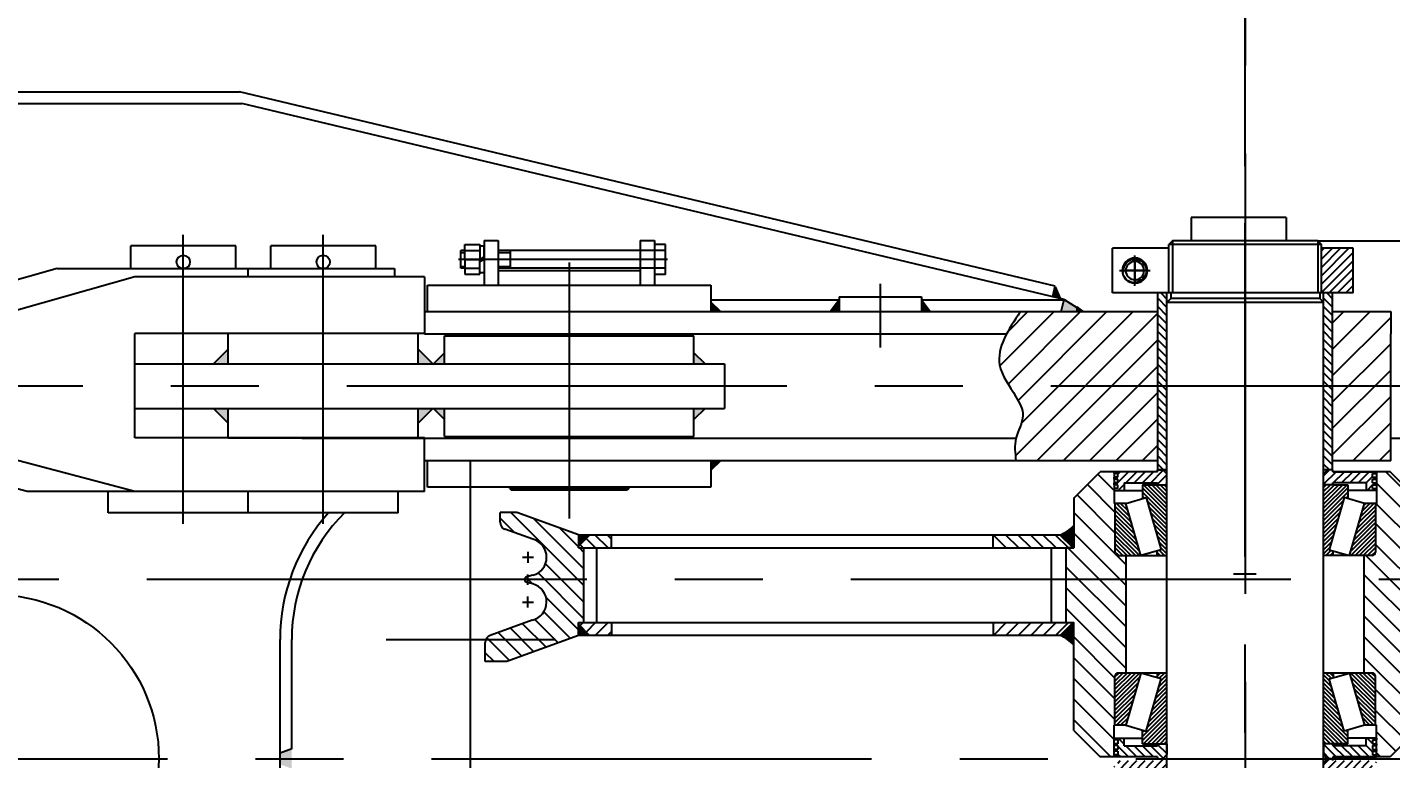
# Model space of a CAD drawing. Header units: millimetres. Extents: x -44903 to -2851, y -697 to 17820.
# Drawn here: x -25141 to -22817, y 7325 to 8572 of the extents above; entities that cross this region are included whole.
import ezdxf

# ---------------------------------------------------------------- set-up
doc = ezdxf.new("R2010")
doc.units = ezdxf.units.MM
doc.header["$LTSCALE"] = 600
doc.linetypes.add('G', pattern=[2, 1.25, -0.25, 0.25, -0.25])
doc.linetypes.add('K', pattern=[2.5, 1.25, -0.25, 0.25, -0.25, 0.25, -0.25])
for name, color, linetype in [('01', 7, 'Continuous'), ('02', 1, 'Continuous'), ('05', 142, 'G'), ('07', 6, 'K'), ('08', 1, 'Continuous')]:
    doc.layers.add(name, color=color, linetype=linetype)
doc.styles.get("Standard").update_dxf_attribs({"font": 'isocp', "width": 0.707, "bigfont": 'intecad.shx'})
doc.dimstyles.new('INTE', dxfattribs={"dimscale": 60, "dimtxt": 3.5, "dimasz": 3, "dimexe": 3, "dimexo": 0, "dimgap": 1, "dimtad": 1, "dimdec": 3, "dimdsep": 46, "dimtxsty": 'Standard', "dimcen": 0, "dimclrd": 1, "dimclre": 1, "dimclrt": 3, "dimaunit": 1, "dimadec": 0, "dimazin": 0, "dimtfac": 1, "dimtdec": 3, "dimtmove": 0, "dimatfit": 0, "dimfxl": 1, "dimarcsym": 0})
pattern_1 = [(135, (-20377.1027, 3142.2186), (-0.70710678, -0.70710678), []), (225, (-20377.1027, 3142.2186), (0.70710678, -0.70710678), [])]

# ---------------------------------------------------------------- blocks, each defined once
blk = doc.blocks.new('*D92')
at = {"layer": '08', "color": 1, "lineweight": -2}
for p, q in [((-40743.2, 6807.1), (-40743.2, 11299.3)), ((-23065.2, 8334.9), (-23065.2, 11299.3)), ((-40563.2, 11119.3), (-23245.2, 11119.3))]:
    blk.add_line(p, q, dxfattribs=at)
at = {"layer": '08', "color": 1}
for points in [[(-40563.2, 11149.3), (-40563.2, 11089.3), (-40743.2, 11119.3)], [(-23245.2, 11149.3), (-23245.2, 11089.3), (-23065.2, 11119.3)]]:
    blk.add_solid(points, dxfattribs=at)
at = {"layer": 'DEFPOINTS', "color": 0}
for p in [(-23065.2, 11119.3), (-23065.2, 8334.9), (-40743.2, 6807.1)]:
    blk.add_point(p, dxfattribs=at)
at = {"layer": '08', "color": 3, "insert": (-32007.2, 11284.3), "char_height": 210, "attachment_point": 5}
blk.add_mtext('17678%%P0.5', dxfattribs=at)
blk = doc.blocks.new('*U111')
at = {"layer": '01'}
for p, q in [((-25.6, 0), (-25.6, 25.4)), ((-25.6, 25.4), (0, 25.4)), ((0, 25.4), (0, 0)), ((-25.6, 15), (0, 15)), ((0, -25.4), (0, 0)), ((-25.6, 0), (-25.6, -25.4)), ((-25.6, -15), (0, -15)), ((-25.6, -25.4), (0, -25.4))]:
    blk.add_line(p, q, dxfattribs=at)
at = {"layer": '05'}
blk.add_line((-26.7, 0), (1.1, 0), dxfattribs=at)
blk = doc.blocks.new('*U110')
at = {"layer": '01'}
for p, q in [((-22.8, 7.5), (-22.8, 0)), ((0, 7.5), (-22.8, 7.5)), ((-22.8, 0), (0, 0)), ((0, 0), (-4.3, 7.5)), ((0, 7.5), (4.3, 0)), ((0, 7.5), (22.8, 7.5)), ((22.8, 0), (0, 0)), ((22.8, 7.5), (22.8, 0))]:
    blk.add_line(p, q, dxfattribs=at)
at = {"layer": '05'}
blk.add_line((0, 9.6), (0, -2.1), dxfattribs=at)
blk = doc.blocks.new('*D130')
at = {"layer": '08', "color": 1, "lineweight": -2}
for p, q in [((-22941.2, 8207.6), (-20403.3, 8207.6)), ((-20583.3, 6688.6), (-20583.3, 8027.6)), ((-22922.2, 6508.6), (-20403.3, 6508.6))]:
    blk.add_line(p, q, dxfattribs=at)
at = {"layer": '08', "color": 1}
for points in [[(-20613.3, 8027.6), (-20553.3, 8027.6), (-20583.3, 8207.6)], [(-20613.3, 6688.6), (-20553.3, 6688.6), (-20583.3, 6508.6)]]:
    blk.add_solid(points, dxfattribs=at)
at = {"layer": 'DEFPOINTS', "color": 0}
for p in [(-22941.2, 8207.6), (-20583.3, 8207.6), (-22922.2, 6508.6)]:
    blk.add_point(p, dxfattribs=at)
at = {"layer": '08', "color": 3, "insert": (-20748.3, 7358.1), "char_height": 210, "attachment_point": 5, "rotation": 90}
blk.add_mtext('1699', dxfattribs=at)
blk = doc.blocks.new('*U120', base_point=(2800.2, 1554.2))
at = {"layer": '01'}
for radius in [21.5, 15.6]:
    blk.add_circle((2800.2, 1554.2), radius, dxfattribs=at)
at = {"layer": '02'}
blk.add_arc((2800.2, 1554.2), 19.5, 260, 170, dxfattribs=at)
at = {"layer": '05'}
for p, q in [((2800.2, 1576.7), (2800.2, 1531.7)), ((2822.7, 1554.2), (2777.7, 1554.2))]:
    blk.add_line(p, q, dxfattribs=at)

msp = doc.modelspace()

# ---------------------------------------------------------------- hatches: boundary and pattern name
at = {"layer": '01'}
for points in [[(-23380.5219, 8109.4697), (-23393.3193, 8112.5159), (-23389.3048, 8129.3814)], [(-23959.7044, 8086.969), (-23975.7044, 8086.969), (-23975.7044, 8102.969)], [(-23757.2044, 8106.969), (-23772.1178, 8086.969), (-23757.2044, 8086.969)], [(-23617.2044, 8106.969), (-23602.2911, 8086.969), (-23617.2044, 8086.969)], [(-23341.5938, 8086.969), (-23378.8415, 8086.969), (-23373.8629, 8107.8846)], [(-23352.1306, 8095.376), (-23352.1306, 8086.969), (-23342.1978, 8086.969)], [(-23975.7044, 7816.969), (-23975.7044, 7832.969), (-23959.7044, 7832.969)]]:
    msp.add_hatch(color=256, dxfattribs=at).paths.add_polyline_path(points)
h = msp.add_hatch(color=256, dxfattribs=at)
h.paths.add_polyline_path([(-24690.2222, 7341.7999), (-24710.2044, 7334.5269), (-24710.2044, 7324.969), (-24690.2222, 7324.969)])
h.paths.add_polyline_path([(-24690.2222, 7324.969), (-24710.2044, 7324.969), (-24710.2044, 7315.4111), (-24690.2222, 7308.1381)])
at = {"layer": '02', "linetype": 'Continuous'}
h = msp.add_hatch(dxfattribs=at)
h.set_pattern_fill('_USER', color=1, scale=10, angle=135, style=0, pattern_type=0)
h.set_pattern_definition([(45, (-24807.363, 5356.69), (7.071068, -7.071068), [])])
h.paths.add_polyline_path([(-22881.2044, 8194.869), (-22935.2044, 8194.869), (-22935.2044, 8118.869), (-22881.2044, 8118.869)])
h = msp.add_hatch(dxfattribs=at)
h.set_pattern_fill('_USER', color=1, scale=10, angle=405, style=0, pattern_type=0)
h.set_pattern_definition([(135, (-25818.798, 3176.568), (7.071068, 7.071068), [])])
h.paths.add_polyline_path([(-22916.2044, 7817.369), (-22931.7044, 7817.369), (-22931.7044, 8118.869), (-22916.2044, 8118.869)])
h.paths.add_polyline_path([(-23214.2044, 8118.869), (-23198.7044, 8118.869), (-23198.7044, 7817.369), (-23214.2044, 7817.369)])
at = {"layer": '02'}
h = msp.add_hatch(dxfattribs=at)
h.set_pattern_fill('LINE', color=256, scale=10, angle=45, style=0)
h.set_pattern_definition([(45, (-44903.38, 0), (-22.45064, 22.45064), [])])
edge = h.paths.add_edge_path()
edge.add_line((-23214.2044, 7832.969), (-23214.2044, 7959.969))
edge.add_line((-23214.2044, 7959.969), (-23467.1563, 7959.969))
edge.add_spline(control_points=[(-23467.1563, 7959.969), (-23463.4637, 7954.0697), (-23452.8791, 7937.8346), (-23437.3635, 7907.7485), (-23460.5171, 7872.2291), (-23457.4184, 7845.7714), (-23455.9189, 7832.969)], knot_values=[138.369558878, 138.369558878, 138.369558878, 138.369558878, 158.288037451, 192.603710783, 233.134982534, 271.134982534, 271.134982534, 271.134982534, 271.134982534], degree=3, periodic=0)
edge.add_line((-23455.9189, 7832.969), (-23214.2044, 7832.969))
edge = h.paths.add_edge_path()
edge.add_spline(control_points=[(-23448.5853, 8086.969), (-23468.8356, 8056.0976), (-23497.6295, 8012.2016), (-23474.7675, 7972.1287), (-23467.1563, 7959.969)], knot_values=[0, 0, 0, 0, 97.313138398, 138.369558878, 138.369558878, 138.369558878, 138.369558878], degree=3, periodic=0)
edge.add_line((-23467.1563, 7959.969), (-23214.2044, 7959.969))
edge.add_line((-23214.2044, 7959.969), (-23214.2044, 8086.969))
edge.add_line((-23214.2044, 8086.969), (-23448.5853, 8086.969))
h.paths.add_polyline_path([(-22817.2044, 8048.969), (-22817.2044, 8086.969), (-22916.2044, 8086.969), (-22916.2044, 7959.969), (-22817.2044, 7959.969)])
h.paths.add_polyline_path([(-22817.2044, 7959.969), (-22916.2044, 7959.969), (-22916.2044, 7832.969), (-22817.2044, 7832.969)])
h = msp.add_hatch(color=256, dxfattribs=at)
h.paths.add_polyline_path([(-24429.7044, 7902.969), (-24429.7044, 7921.969), (-24448.7044, 7921.969)])
h.paths.add_polyline_path([(-24429.7044, 7997.969), (-24429.7044, 8016.969), (-24448.7044, 7997.969)])
h = msp.add_hatch(color=256, dxfattribs=at)
h.paths.add_polyline_path([(-23985.7044, 7997.969), (-24004.7044, 8016.969), (-24004.7044, 7997.969)])
h.paths.add_polyline_path([(-23985.7044, 7921.969), (-24004.7044, 7921.969), (-24004.7044, 7902.969)])
at = {"layer": '02', "linetype": 'Continuous'}
h = msp.add_hatch(dxfattribs=at)
h.set_pattern_fill('_USER', color=1, scale=25, angle=135, style=0, pattern_type=0)
h.set_pattern_definition([(315, (-24807.363, 9017.99), (17.67767, 17.67767), [])])
h.paths.add_polyline_path([(-22862.2044, 7630.169), (-22862.2044, 7471.069), (-22848.8044, 7471.069, -0.414213562), (-22843.2044, 7465.469), (-22843.2044, 7382.169), (-22841.7044, 7382.169), (-22841.7044, 7328.169), (-22818.2044, 7328.169), (-22773.2044, 7373.169), (-22773.2044, 7557.169), (-22760.2044, 7557.169), (-22760.2044, 7630.169)])
h.paths.add_polyline_path([(-22760.2044, 7630.169), (-22760.2044, 7684.169), (-22773.2044, 7684.169), (-22773.2044, 7769.169), (-22818.2044, 7814.169), (-22841.7044, 7814.169), (-22841.7044, 7810.969), (-22841.7044, 7760.169), (-22843.2044, 7760.169), (-22843.2044, 7676.869, -0.414213562), (-22848.8044, 7671.269), (-22862.2044, 7671.269), (-22862.2044, 7630.169)])
h.paths.add_polyline_path([(-23268.2044, 7630.169), (-23268.2044, 7671.269), (-23281.6044, 7671.269, -0.414213562), (-23287.2044, 7676.869), (-23287.2044, 7760.169), (-23288.7044, 7760.169), (-23288.7044, 7814.169), (-23312.2044, 7814.169), (-23357.2044, 7769.169), (-23357.2044, 7684.169), (-23370.2044, 7684.169), (-23370.2044, 7630.169)])
h.paths.add_polyline_path([(-23370.2044, 7630.169), (-23370.2044, 7557.169), (-23357.2044, 7557.169), (-23357.2044, 7373.169), (-23312.2044, 7328.169), (-23288.7044, 7328.169), (-23288.7044, 7331.369), (-23288.7044, 7382.169), (-23287.2044, 7382.169), (-23287.2044, 7465.469, -0.414213562), (-23281.6044, 7471.069), (-23268.2044, 7471.069), (-23268.2044, 7630.169)])
h = msp.add_hatch(dxfattribs=at)
h.set_pattern_fill('_USER', color=1, scale=10, angle=135, style=0, pattern_type=0)
h.set_pattern_definition([(45, (-25818.798, 3491.518), (7.071068, -7.071068), [])])
h.paths.add_polyline_path([(-22841.7044, 7814.169), (-22841.7044, 7810.969), (-22848.1044, 7810.969), (-22848.1044, 7804.569), (-22841.7044, 7804.569), (-22841.7044, 7801.369), (-22848.1044, 7801.369), (-22848.1044, 7794.969), (-22841.7044, 7794.969), (-22841.7044, 7791.769), (-22848.1044, 7791.769), (-22848.1044, 7785.369), (-22841.7044, 7785.369), (-22841.7044, 7782.369), (-22858.8294, 7782.369), (-22858.8294, 7795.169), (-22915.9794, 7795.169), (-22915.9794, 7791.969), (-22931.7044, 7791.969), (-22931.7044, 7810.369), (-22924.7044, 7817.369), (-22915.9794, 7817.369), (-22915.9794, 7814.169)])
h.paths.add_polyline_path([(-23271.5794, 7795.169), (-23271.5794, 7782.369), (-23288.7044, 7782.369), (-23288.7044, 7785.369), (-23282.3044, 7785.369), (-23282.3044, 7791.769), (-23288.7044, 7791.769), (-23288.7044, 7794.969), (-23282.3044, 7794.969), (-23282.3044, 7801.369), (-23288.7044, 7801.369), (-23288.7044, 7804.569), (-23282.3044, 7804.569), (-23282.3044, 7810.969), (-23288.7044, 7810.969), (-23288.7044, 7814.169), (-23214.4294, 7814.169), (-23214.4294, 7817.369), (-23205.7044, 7817.369), (-23198.7044, 7810.369), (-23198.7044, 7791.969), (-23214.4294, 7791.969), (-23214.4294, 7795.169)])
h = msp.add_hatch(dxfattribs=at)
h.set_pattern_fill('_USER', color=1, scale=5, angle=135, style=0, pattern_type=0)
h.set_pattern_definition([(135, (-20311.6105, 2538.5143), (-3.535534, -3.535534), [])])
h.paths.add_polyline_path([(-23268.4936, 7760.169), (-23287.2044, 7760.169), (-23287.2044, 7676.869, 0.414213562), (-23281.6044, 7671.269), (-23242.903, 7671.269)])
h.paths.add_polyline_path([(-23208.3725, 7681.2089), (-23215.3404, 7679.2031), (-23215.3404, 7671.269), (-23198.7044, 7671.269), (-23198.7044, 7791.969), (-23214.4294, 7791.969), (-23240.2557, 7791.969), (-23240.2557, 7768.2975), (-23233.9631, 7770.1089)])
h = msp.add_hatch(dxfattribs=at)
h.set_pattern_fill('_USER', color=1, scale=5, angle=135, style=0, pattern_type=0)
h.set_pattern_definition([(45, (-25818.7983, 2538.5143), (3.535534, -3.535534), [])])
h.paths.add_polyline_path([(-22861.9152, 7760.169), (-22843.2044, 7760.169), (-22843.2044, 7676.869, -0.414213562), (-22848.8044, 7671.269), (-22887.5058, 7671.269)])
h.paths.add_polyline_path([(-22922.0363, 7681.2089), (-22915.0685, 7679.2031), (-22915.0685, 7671.269), (-22931.7044, 7671.269), (-22931.7044, 7791.969), (-22915.9794, 7791.969), (-22890.1531, 7791.969), (-22890.1531, 7768.2975), (-22896.4457, 7770.1089)])
h = msp.add_hatch(dxfattribs=at)
h.set_pattern_fill('_USER', color=1, scale=20, angle=405, style=0, pattern_type=0)
h.set_pattern_definition([(135, (-25753.306, 1770.657), (14.142136, 14.142136), [])])
h.paths.add_polyline_path([(-21938.2044, 7630.169), (-21938.2044, 7684.169), (-21928.7044, 7684.169), (-21928.7044, 7706.3683), (-21824.0235, 7744.469), (-21795.2044, 7744.469), (-21795.2044, 7728.1747, -0.315298789), (-21803.5608, 7716.2406), (-21850.9252, 7699.0014, 0.768098938), (-21850.9849, 7637.5526), (-21841.9748, 7635.1383), (-21841.9748, 7630.169)])
h.paths.add_polyline_path([(-21928.7044, 7557.169), (-21938.2044, 7557.169), (-21938.2044, 7630.169), (-21841.9748, 7630.169), (-21841.9748, 7625.1997), (-21850.9849, 7622.7854, 0.780091631), (-21849.9998, 7561.1054), (-21778.1608, 7534.9581, -0.315298789), (-21769.8044, 7523.024), (-21769.8044, 7490.469), (-21806.7164, 7490.469), (-21928.7044, 7534.869)])
h.paths.add_polyline_path([(-24201.7044, 7557.169), (-24201.7044, 7534.869), (-24323.6924, 7490.469), (-24360.6044, 7490.469), (-24360.6044, 7523.024, -0.315298789), (-24352.2481, 7534.9581), (-24280.4091, 7561.1054, 0.780091631), (-24279.424, 7622.7854), (-24288.434, 7625.1997), (-24288.434, 7630.169), (-24192.2044, 7630.169), (-24192.2044, 7557.169)])
h.paths.add_polyline_path([(-24288.434, 7630.169), (-24288.434, 7635.1383), (-24279.424, 7637.5526, 0.768098938), (-24279.4837, 7699.0014), (-24326.8481, 7716.2406, -0.315298789), (-24335.2044, 7728.1747), (-24335.2044, 7744.469), (-24306.3853, 7744.469), (-24201.7044, 7706.3683), (-24201.7044, 7684.169), (-24192.2044, 7684.169), (-24192.2044, 7630.169)])
at = {"layer": '02'}
h = msp.add_hatch(dxfattribs=at)
h.set_pattern_fill('_USER', color=256, angle=135, style=0, double=1, pattern_type=0)
h.set_pattern_definition([(225, (-20377.1027, 12099.1194), (-0.70710678, 0.70710678), []), (135, (-20377.1027, 12099.1194), (0.70710678, 0.70710678), [])])
h.paths.add_polyline_path([(-23380.6832, 7706.169, 0.116720183), (-23357.2044, 7722.6419), (-23357.2044, 7684.169), (-23358.6832, 7684.169)])
at = {"layer": '02', "linetype": 'Continuous'}
h = msp.add_hatch(dxfattribs=at)
h.set_pattern_fill('_USER', color=1, angle=135, style=0, double=1, pattern_type=0)
h.set_pattern_definition([(225, (-20377.1027, 12099.1194), (-0.70710678, 0.70710678), []), (135, (-20377.1027, 12099.1194), (0.70710678, 0.70710678), [])])
h.paths.add_polyline_path([(-24201.7044, 7687.169), (-24201.7044, 7706.169), (-24182.7044, 7706.169)])
h = msp.add_hatch(dxfattribs=at)
h.set_pattern_fill('_USER', color=1, scale=15, angle=405, style=0, pattern_type=0)
h.set_pattern_definition([(135, (-25818.798, 2563.538), (10.6066, 10.6066), [])])
h.paths.add_polyline_path([(-23380.6832, 7706.169), (-23358.6832, 7684.169), (-23370.2044, 7684.169), (-23494.9044, 7684.169), (-23494.9044, 7706.169)])
h.paths.add_polyline_path([(-24199.7044, 7684.169), (-24199.7044, 7687.169), (-24180.7044, 7706.169), (-24145.2044, 7706.169), (-24145.2044, 7684.169)])
h = msp.add_hatch(dxfattribs=at)
h.set_pattern_fill('_USER', color=1, angle=135, style=0, double=1, pattern_type=0)
h.set_pattern_definition(pattern_1)
h.paths.add_polyline_path([(-24201.7044, 7554.169), (-24201.7044, 7535.169), (-24182.7044, 7535.169)])
h = msp.add_hatch(dxfattribs=at)
h.set_pattern_fill('_USER', color=1, scale=15, angle=405, style=0, pattern_type=0)
h.set_pattern_definition([(225, (-25818.798, 12677.8), (10.6066, -10.6066), [])])
h.paths.add_polyline_path([(-23380.6832, 7535.169), (-23358.6832, 7557.169), (-23370.2044, 7557.169), (-23494.9044, 7557.169), (-23494.9044, 7535.169)])
h.paths.add_polyline_path([(-24199.7044, 7557.169), (-24199.7044, 7554.169), (-24180.7044, 7535.169), (-24145.2044, 7535.169), (-24145.2044, 7557.169)])
at = {"layer": '02'}
h = msp.add_hatch(dxfattribs=at)
h.set_pattern_fill('_USER', color=256, angle=135, style=0, double=1, pattern_type=0)
h.set_pattern_definition(pattern_1)
h.paths.add_polyline_path([(-23380.6832, 7535.169, -0.116720183), (-23357.2044, 7518.6961), (-23357.2044, 7557.169), (-23358.6832, 7557.169)])
at = {"layer": '02', "linetype": 'Continuous'}
h = msp.add_hatch(dxfattribs=at)
h.set_pattern_fill('_USER', color=1, scale=5, angle=135, style=0, pattern_type=0)
h.set_pattern_definition([(225, (-20311.6105, 12603.8237), (-3.535534, 3.535534), [])])
h.paths.add_polyline_path([(-23268.4936, 7382.169), (-23287.2044, 7382.169), (-23287.2044, 7465.469, -0.414213562), (-23281.6044, 7471.069), (-23242.903, 7471.069)])
h.paths.add_polyline_path([(-23208.3725, 7461.1291), (-23215.3404, 7463.1349), (-23215.3404, 7471.069), (-23198.7044, 7471.069), (-23198.7044, 7350.369), (-23214.4294, 7350.369), (-23240.2557, 7350.369), (-23240.2557, 7374.0405), (-23233.9631, 7372.2291)])
h = msp.add_hatch(dxfattribs=at)
h.set_pattern_fill('_USER', color=1, scale=5, angle=135, style=0, pattern_type=0)
h.set_pattern_definition([(315, (-25818.7983, 12603.8237), (3.535534, 3.535534), [])])
h.paths.add_polyline_path([(-22861.9152, 7382.169), (-22843.2044, 7382.169), (-22843.2044, 7465.469, 0.414213562), (-22848.8044, 7471.069), (-22887.5058, 7471.069)])
h.paths.add_polyline_path([(-22922.0363, 7461.1291), (-22915.0685, 7463.1349), (-22915.0685, 7471.069), (-22931.7044, 7471.069), (-22931.7044, 7350.369), (-22915.9794, 7350.369), (-22890.1531, 7350.369), (-22890.1531, 7374.0405), (-22896.4457, 7372.2291)])
h = msp.add_hatch(dxfattribs=at)
h.set_pattern_fill('_USER', color=1, scale=10, angle=135, style=0, pattern_type=0)
h.set_pattern_definition([(315, (-25818.798, 11650.82), (7.071068, 7.071068), [])])
h.paths.add_polyline_path([(-22915.9794, 7328.169), (-22915.9794, 7324.969), (-22924.7044, 7324.969), (-22931.7044, 7331.969), (-22931.7044, 7350.369), (-22915.9794, 7350.369), (-22915.9794, 7347.169), (-22858.8294, 7347.169), (-22858.8294, 7359.969), (-22841.7044, 7359.969), (-22841.7044, 7356.969), (-22848.1044, 7356.969), (-22848.1044, 7350.569), (-22841.7044, 7350.569), (-22841.7044, 7347.369), (-22848.1044, 7347.369), (-22848.1044, 7340.969), (-22841.7044, 7340.969), (-22841.7044, 7337.769), (-22848.1044, 7337.769), (-22848.1044, 7331.369), (-22841.7044, 7331.369), (-22841.7044, 7328.169)])
h.paths.add_polyline_path([(-23214.4294, 7347.169), (-23214.4294, 7350.369), (-23198.7044, 7350.369), (-23198.7044, 7331.969), (-23205.7044, 7324.969), (-23214.4294, 7324.969), (-23214.4294, 7328.169), (-23288.7044, 7328.169), (-23288.7044, 7331.369), (-23282.3044, 7331.369), (-23282.3044, 7337.769), (-23288.7044, 7337.769), (-23288.7044, 7340.969), (-23282.3044, 7340.969), (-23282.3044, 7347.369), (-23288.7044, 7347.369), (-23288.7044, 7350.569), (-23282.3044, 7350.569), (-23282.3044, 7356.969), (-23288.7044, 7356.969), (-23288.7044, 7359.969), (-23271.5794, 7359.969), (-23271.5794, 7347.169)])
h = msp.add_hatch(dxfattribs=at)
h.set_pattern_fill('_USER', color=1, scale=10, angle=135, style=0, pattern_type=0)
h.set_pattern_definition([(45, (-25818.798, 2999.118), (7.071068, -7.071068), [])])
h.paths.add_polyline_path([(-22915.9794, 7321.769), (-22915.9794, 7324.969), (-22924.7044, 7324.969), (-22931.7044, 7317.969), (-22931.7044, 7299.569), (-22915.9794, 7299.569), (-22915.9794, 7302.769), (-22858.8294, 7302.769), (-22858.8294, 7289.969), (-22841.7044, 7289.969), (-22841.7044, 7292.969), (-22848.1044, 7292.969), (-22848.1044, 7299.369), (-22841.7044, 7299.369), (-22841.7044, 7302.569), (-22848.1044, 7302.569), (-22848.1044, 7308.969), (-22841.7044, 7308.969), (-22841.7044, 7312.169), (-22848.1044, 7312.169), (-22848.1044, 7318.569), (-22841.7044, 7318.569), (-22841.7044, 7321.769)])
h.paths.add_polyline_path([(-23214.4294, 7302.769), (-23214.4294, 7299.569), (-23198.7044, 7299.569), (-23198.7044, 7317.969), (-23205.7044, 7324.969), (-23214.4294, 7324.969), (-23214.4294, 7321.769), (-23288.7044, 7321.769), (-23288.7044, 7318.569), (-23282.3044, 7318.569), (-23282.3044, 7312.169), (-23288.7044, 7312.169), (-23288.7044, 7308.969), (-23282.3044, 7308.969), (-23282.3044, 7302.569), (-23288.7044, 7302.569), (-23288.7044, 7299.369), (-23282.3044, 7299.369), (-23282.3044, 7292.969), (-23288.7044, 7292.969), (-23288.7044, 7289.969), (-23271.5794, 7289.969), (-23271.5794, 7302.769)])
at = {"layer": '07'}
h = msp.add_hatch(color=256, dxfattribs=at)
h.paths.add_polyline_path([(-24798.5567, 8022.969), (-24823.5567, 7997.969), (-24798.5567, 7997.969)])
h.paths.add_polyline_path([(-24798.5567, 7921.969), (-24823.5567, 7921.969), (-24798.5567, 7896.969)])
h = msp.add_hatch(color=256, dxfattribs=at)
h.paths.add_polyline_path([(-24474.5567, 8022.969), (-24449.5567, 7997.969), (-24474.5567, 7997.969)])
h.paths.add_polyline_path([(-24474.5567, 7921.969), (-24449.5567, 7921.969), (-24474.5567, 7896.969)])

# ---------------------------------------------------------------- linework, layer by layer
for p, q in [((-24362.2044, 8207.969), (-24362.2044, 8131.969)), ((-24362.2044, 8207.969), (-24338.2044, 8207.969)), ((-24338.2044, 8207.969), (-24338.2044, 8131.969)), ((-24096.2044, 8207.969), (-24096.2044, 8131.969)), ((-24096.2044, 8207.969), (-24072.2044, 8207.969)), ((-24072.2044, 8207.969), (-24072.2044, 8131.969)), ((-24096.2044, 8131.969), (-24072.2044, 8131.969)), ((-24798.5567, 7997.969), (-24798.5567, 8049.7813)), ((-24474.5567, 7997.969), (-24474.5567, 8049.7813)), ((-24429.7044, 8045.969), (-24004.7044, 8045.969)), ((-24429.7044, 7997.969), (-24429.7044, 8045.969)), ((-24115.7044, 8045.969), (-24115.7044, 8048.969)), ((-24004.7044, 7997.969), (-24004.7044, 8045.969)), ((-24798.5567, 8022.969), (-24823.5567, 7997.969)), ((-24474.5567, 8022.969), (-24449.5567, 7997.969)), ((-24957.5986, 7997.969), (-23952.509, 7997.969)), ((-24448.7044, 7997.969), (-24429.7044, 8016.969)), ((-23985.7044, 7997.969), (-24004.7044, 8016.969)), ((-23952.509, 7997.969), (-23952.509, 7921.969)), ((-24957.5986, 7921.969), (-23952.509, 7921.969)), ((-24798.5567, 7896.969), (-24823.5567, 7921.969)), ((-24798.5567, 7871.7813), (-24798.5567, 7921.969)), ((-24474.5567, 7871.7813), (-24474.5567, 7921.969)), ((-24474.5567, 7896.969), (-24449.5567, 7921.969)), ((-24448.7044, 7921.969), (-24429.7044, 7902.969)), ((-24429.7044, 7873.969), (-24429.7044, 7921.969)), ((-23985.7044, 7921.969), (-24004.7044, 7902.969)), ((-24004.7044, 7873.969), (-24004.7044, 7921.969)), ((-24798.5567, 7871.969), (-24636.5567, 7871.969)), ((-24429.7044, 7873.969), (-24004.7044, 7873.969)), ((-24115.7044, 7870.969), (-24115.7044, 7873.969)), ((-24115.7044, 7785.469), (-24115.7044, 7787.969)), ((-23357.2044, 7769.169), (-23357.2044, 7684.169)), ((-24201.7044, 7706.3683), (-24306.3853, 7744.469)), ((-24201.7044, 7706.3683), (-24201.7044, 7684.169)), ((-24201.7044, 7687.169), (-24182.7044, 7706.169)), ((-24180.7044, 7706.169), (-24201.7044, 7706.169)), ((-23380.6832, 7706.169), (-24180.7044, 7706.169)), ((-24145.2044, 7684.169), (-24145.2044, 7706.169)), ((-23494.9044, 7684.169), (-23494.9044, 7706.169)), ((-23358.6832, 7684.169), (-23380.6832, 7706.169)), ((-23358.7194, 7684.2053), (-23380.6832, 7706.169)), ((-24201.7044, 7684.169), (-24201.7044, 7687.169)), ((-24201.7044, 7684.169), (-23357.2044, 7684.169)), ((-24192.2044, 7557.169), (-24192.2044, 7684.169)), ((-24170.2044, 7557.169), (-24170.2044, 7684.169)), ((-23395.2044, 7557.169), (-23395.2044, 7684.169)), ((-23370.2044, 7684.169), (-23357.2044, 7684.169)), ((-23357.2044, 7684.169), (-23370.2044, 7684.169)), ((-23370.2044, 7557.169), (-23370.2044, 7684.169)), ((-24201.7044, 7557.169), (-23357.2044, 7557.169)), ((-24201.7044, 7557.169), (-24201.7044, 7554.169)), ((-24201.7044, 7534.869), (-24201.7044, 7557.169)), ((-24201.7044, 7554.169), (-24182.7044, 7535.169)), ((-24145.2044, 7557.169), (-24145.2044, 7535.169)), ((-23494.9044, 7557.169), (-23494.9044, 7535.169)), ((-23358.6832, 7557.169), (-23380.6832, 7535.169)), ((-23357.2044, 7373.169), (-23357.2044, 7557.169)), ((-24201.7044, 7534.869), (-24323.6924, 7490.469)), ((-24180.7044, 7535.169), (-24201.7044, 7535.169)), ((-23380.6832, 7535.169), (-24180.7044, 7535.169)), ((-24360.6044, 7490.469), (-24360.6044, 7523.024))]:
    msp.add_line(p, q)
for centre, start, end in [((-24287.6544, 7668.269), 285, 75.1113124), ((-24287.6544, 7592.069), 283.1700204, 75)]:
    msp.add_arc(centre, 31.8, start, end)
at = {"layer": '01', "color": 7, "linetype": 'Continuous'}
for p, q in [((-36286.5771, 8461.469), (-24779.4305, 8461.469)), ((-33453.7044, 8441.469), (-24775.2938, 8441.469)), ((-23373.8629, 8107.8846), (-24775.2938, 8441.469)), ((-22995.2044, 8247.569), (-23157.3724, 8247.569)), ((-23157.3724, 8247.569), (-23157.3724, 8207.569)), ((-22995.2044, 8247.569), (-22995.2044, 8207.569)), ((-24785.5482, 8199.0347), (-24964.5482, 8199.0347)), ((-24964.5482, 8160.736), (-24964.5482, 8199.0347)), ((-24785.5482, 8160.736), (-24785.5482, 8199.0347)), ((-24726.0567, 8160.736), (-24726.0567, 8199.0347)), ((-24547.0567, 8199.0347), (-24726.0567, 8199.0347)), ((-24547.0567, 8160.736), (-24547.0567, 8199.0347)), ((-25090.2129, 8160.736), (-25563.8822, 8026.2194)), ((-24338.2044, 8156.969), (-24096.2044, 8156.969)), ((-24957.5986, 8146.3178), (-25380.4974, 8026.2194)), ((-24463.9963, 8146.3178), (-24957.5986, 8146.3178)), ((-24463.9963, 8146.3178), (-24463.9963, 8048.969)), ((-24458.7044, 8131.969), (-23975.7044, 8131.969)), ((-23393.3193, 8112.5159), (-23389.0355, 8130.513)), ((-24463.9963, 8086.969), (-23214.2044, 8086.969)), ((-23975.7044, 8106.969), (-23757.2044, 8106.969)), ((-23617.2044, 8106.969), (-23372.4502, 8106.969)), ((-23378.8415, 8086.969), (-23373.8629, 8107.8846)), ((-22916.2044, 8086.969), (-22817.2044, 8086.969)), ((-24463.9963, 8049.7813), (-24957.5986, 8049.7813)), ((-24957.5986, 7871.7813), (-24957.5986, 8049.7813)), ((-24463.9963, 8048.969), (-23471.815, 8048.969)), ((-24318.7044, 8045.969), (-24318.7044, 8048.969)), ((-25140.9835, 7780.2505), (-25563.8822, 7892.5194)), ((-24957.5986, 7780.2505), (-25380.4974, 7892.5194)), ((-24463.9963, 7871.7813), (-24957.5986, 7871.7813)), ((-24463.9963, 7780.2505), (-24463.9963, 7871.7813)), ((-24318.7044, 7870.969), (-24318.7044, 7873.969)), ((-22798.2044, 7870.969), (-22817.2044, 7870.969)), ((-24318.7044, 7785.469), (-24318.7044, 7787.969)), ((-24463.9963, 7780.2505), (-25140.9835, 7780.2505)), ((-25002.9442, 7744.3171), (-25002.9442, 7780.2505)), ((-24764.4527, 7744.3171), (-24764.4527, 7780.2505)), ((-24508.6607, 7744.3171), (-24508.6607, 7780.2505)), ((-24508.6607, 7744.3171), (-25002.9442, 7744.3171)), ((-24335.2044, 7728.1747), (-24335.2044, 7744.469)), ((-24306.3853, 7744.469), (-24335.2044, 7744.469)), ((-24279.4837, 7699.0014), (-24326.8481, 7716.2406)), ((-23281.6044, 7671.269), (-23198.7044, 7671.269)), ((-23268.2044, 7471.069), (-23268.2044, 7671.269)), ((-22848.8044, 7671.269), (-22931.7044, 7671.269)), ((-22862.2044, 7471.069), (-22862.2044, 7671.269)), ((-24690.2222, 7341.7999), (-24690.2222, 7527.969)), ((-24323.6924, 7490.469), (-24360.6044, 7490.469))]:
    msp.add_line(p, q, dxfattribs=at)
at = {"layer": '01'}
for p, q in [((-23389.0355, 8130.513), (-24779.4305, 8461.469)), ((-23189.2044, 8207.569), (-23195.2044, 8201.569)), ((-22941.2044, 8207.569), (-23189.2044, 8207.569)), ((-22935.2044, 8201.569), (-22941.2044, 8207.569)), ((-24395.3044, 8190.969), (-24402.2044, 8190.969)), ((-24402.2044, 8160.969), (-24402.2044, 8190.969)), ((-24053.5044, 8190.969), (-24338.2044, 8190.969)), ((-24317.2044, 8160.969), (-24317.2044, 8190.969)), ((-24053.5044, 8201.394), (-24072.2044, 8201.394)), ((-24072.2044, 8201.394), (-24072.2044, 8150.544)), ((-24053.5044, 8150.544), (-24053.5044, 8201.394)), ((-23291.2044, 8118.869), (-23291.2044, 8194.869)), ((-23195.2044, 8194.869), (-23291.2044, 8194.869)), ((-23195.2044, 8118.869), (-23195.2044, 8201.569)), ((-22935.2044, 8201.569), (-23195.2044, 8201.569)), ((-22935.2044, 8118.869), (-22935.2044, 8201.569)), ((-22881.2044, 8194.869), (-22935.2044, 8194.869)), ((-22881.2044, 8118.869), (-22881.2044, 8194.869)), ((-25090.2129, 8160.736), (-24515.2713, 8160.736)), ((-24764.3949, 8146.3178), (-24764.3949, 8160.736)), ((-24515.2713, 8160.736), (-24515.2713, 8146.3178)), ((-24395.3044, 8160.969), (-24402.2044, 8160.969)), ((-24053.5044, 8160.969), (-24338.2044, 8160.969)), ((-24338.2044, 8156.969), (-24338.2044, 8131.969)), ((-24096.2044, 8156.969), (-24096.2044, 8131.969)), ((-24053.5044, 8150.544), (-24072.2044, 8150.544)), ((-24458.7044, 8086.969), (-24458.7044, 8131.969)), ((-23975.7044, 8131.969), (-23975.7044, 8086.969)), ((-23757.2044, 8111.969), (-23617.2044, 8111.969)), ((-23757.2044, 8111.969), (-23757.2044, 8086.969)), ((-23617.2044, 8111.969), (-23617.2044, 8086.969)), ((-23389.3048, 8129.3814), (-23380.5219, 8109.4697)), ((-22881.2044, 8118.869), (-23291.2044, 8118.869)), ((-23214.2044, 7817.369), (-23214.2044, 8118.869)), ((-23198.7044, 8118.869), (-23214.2044, 8118.869)), ((-23198.7044, 6832.569), (-23198.7044, 8118.869)), ((-23198.7044, 7817.369), (-23198.7044, 8118.869)), ((-23192.2044, 8118.869), (-23192.2044, 8109.169)), ((-22938.2044, 8118.869), (-22938.2044, 8109.169)), ((-22931.7044, 6832.569), (-22931.7044, 8118.869)), ((-22931.7044, 7817.369), (-22931.7044, 8118.869)), ((-22916.2044, 8118.869), (-22931.7044, 8118.869)), ((-22916.2044, 7817.369), (-22916.2044, 8118.869)), ((-23959.7044, 8086.969), (-23975.7044, 8102.969)), ((-23757.2044, 8106.969), (-23772.1178, 8086.969)), ((-23617.2044, 8106.969), (-23602.2911, 8086.969)), ((-23373.8629, 8107.8846), (-23341.5938, 8086.969)), ((-23352.1306, 8095.376), (-23342.1978, 8086.969)), ((-23352.1306, 8093.7986), (-23352.1306, 8086.969)), ((-23198.7044, 8102.669), (-23192.2044, 8109.169)), ((-22931.7044, 8102.669), (-23198.7044, 8102.669)), ((-22938.2044, 8109.169), (-23192.2044, 8109.169)), ((-23065.2044, 7832.969), (-23065.2044, 8086.969)), ((-22931.7044, 8102.669), (-22938.2044, 8109.169)), ((-22817.2044, 8086.969), (-22817.2044, 8048.969)), ((-22817.2044, 7832.969), (-22817.2044, 8048.969)), ((-23455.9189, 7870.969), (-24673.2222, 7870.969)), ((-23214.2044, 7832.969), (-24463.9963, 7832.969)), ((-24458.7044, 7787.969), (-24458.7044, 7832.969)), ((-23975.7044, 7832.969), (-23975.7044, 7787.969)), ((-23959.7044, 7832.969), (-23975.7044, 7816.969)), ((-22817.2044, 7832.969), (-22916.2044, 7832.969)), ((-23357.2044, 7769.169), (-23312.2044, 7814.169)), ((-23214.4294, 7814.169), (-23312.2044, 7814.169)), ((-23288.7044, 7814.169), (-23288.7044, 7760.169)), ((-23214.4294, 7814.169), (-23288.7044, 7814.169)), ((-23288.7044, 7810.969), (-23288.7044, 7814.169)), ((-23282.3044, 7810.969), (-23288.7044, 7810.969)), ((-23282.3044, 7804.569), (-23282.3044, 7810.969)), ((-23214.4294, 7814.169), (-23214.4294, 7817.369)), ((-23214.4294, 7817.369), (-23198.7044, 7817.369)), ((-23198.7044, 7817.369), (-23214.2044, 7817.369)), ((-23205.7044, 7817.369), (-23198.7044, 7810.369)), ((-23198.7044, 7791.969), (-23198.7044, 7810.369)), ((-22916.2044, 7817.369), (-22931.7044, 7817.369)), ((-22915.9794, 7817.369), (-22931.7044, 7817.369)), ((-22924.7044, 7817.369), (-22931.7044, 7810.369)), ((-22931.7044, 7791.969), (-22931.7044, 7810.369)), ((-22915.9794, 7814.169), (-22915.9794, 7817.369)), ((-22818.2044, 7814.169), (-22915.9794, 7814.169)), ((-22915.9794, 7814.169), (-22841.7044, 7814.169)), ((-22848.1044, 7810.969), (-22841.7044, 7810.969)), ((-22848.1044, 7804.569), (-22848.1044, 7810.969)), ((-22841.7044, 7814.169), (-22841.7044, 7760.169)), ((-22841.7044, 7810.969), (-22841.7044, 7814.169)), ((-22773.2044, 7769.169), (-22818.2044, 7814.169)), ((-23975.7044, 7787.969), (-24458.7044, 7787.969)), ((-24115.7044, 7785.469), (-24318.7044, 7785.469)), ((-24318.7044, 7785.469), (-24315.7044, 7782.469)), ((-24115.7044, 7785.469), (-24118.7044, 7782.469)), ((-23288.7044, 7801.369), (-23288.7044, 7804.569)), ((-23282.3044, 7804.569), (-23288.7044, 7804.569)), ((-23282.3044, 7801.369), (-23288.7044, 7801.369)), ((-23288.7044, 7791.769), (-23288.7044, 7794.969)), ((-23282.3044, 7794.969), (-23288.7044, 7794.969)), ((-23282.3044, 7791.769), (-23288.7044, 7791.769)), ((-23288.7044, 7782.369), (-23288.7044, 7785.369)), ((-23282.3044, 7785.369), (-23288.7044, 7785.369)), ((-23282.3044, 7794.969), (-23282.3044, 7801.369)), ((-23282.3044, 7785.369), (-23282.3044, 7791.769)), ((-23271.5794, 7795.169), (-23214.4294, 7795.169)), ((-23271.5794, 7795.169), (-23271.5794, 7782.369)), ((-23240.2557, 7791.969), (-23240.2557, 7768.2975)), ((-23240.2557, 7791.969), (-23198.7044, 7791.969)), ((-23214.4294, 7791.969), (-23214.4294, 7795.169)), ((-22915.9794, 7791.969), (-22931.7044, 7791.969)), ((-22915.9794, 7791.969), (-22915.9794, 7795.169)), ((-22858.8294, 7795.169), (-22915.9794, 7795.169)), ((-22915.9794, 7791.969), (-22890.1531, 7791.969)), ((-22890.1531, 7791.969), (-22890.1531, 7768.2975)), ((-22858.8294, 7795.169), (-22858.8294, 7782.369)), ((-22848.1044, 7804.569), (-22841.7044, 7804.569)), ((-22848.1044, 7801.369), (-22841.7044, 7801.369)), ((-22848.1044, 7794.969), (-22848.1044, 7801.369)), ((-22848.1044, 7794.969), (-22841.7044, 7794.969)), ((-22848.1044, 7791.769), (-22841.7044, 7791.769)), ((-22848.1044, 7785.369), (-22848.1044, 7791.769)), ((-22848.1044, 7785.369), (-22841.7044, 7785.369)), ((-22841.7044, 7801.369), (-22841.7044, 7804.569)), ((-22841.7044, 7791.769), (-22841.7044, 7794.969)), ((-22841.7044, 7782.369), (-22841.7044, 7785.369)), ((-24118.7044, 7782.469), (-24315.7044, 7782.469)), ((-23288.7044, 7782.369), (-23240.2557, 7782.369)), ((-23268.4936, 7760.169), (-23233.9631, 7770.1089)), ((-23233.9631, 7770.1089), (-23208.3725, 7681.2089)), ((-22896.4457, 7770.1089), (-22922.0363, 7681.2089)), ((-22861.9152, 7760.169), (-22896.4457, 7770.1089)), ((-22841.7044, 7782.369), (-22890.1531, 7782.369)), ((-23268.4936, 7760.169), (-23288.7044, 7760.169)), ((-23287.2044, 7760.169), (-23287.2044, 7676.869)), ((-23242.903, 7671.269), (-23268.4936, 7760.169)), ((-22887.5058, 7671.269), (-22861.9152, 7760.169)), ((-22841.7044, 7760.169), (-22861.9152, 7760.169)), ((-22843.2044, 7760.169), (-22843.2044, 7676.869)), ((-23208.3725, 7681.2089), (-23242.903, 7671.269)), ((-23215.3404, 7671.269), (-23215.3404, 7679.2031)), ((-22922.0363, 7681.2089), (-22887.5058, 7671.269)), ((-22915.0685, 7671.269), (-22915.0685, 7679.2031)), ((-24279.424, 7637.5526), (-24289.6764, 7634.8054)), ((-24279.424, 7622.7854), (-24289.6764, 7625.5326)), ((-24280.4091, 7561.1054), (-24352.2481, 7534.9581)), ((-24710.2044, 7121.969), (-24710.2044, 7527.969)), ((-23287.2044, 7382.169), (-23287.2044, 7465.469)), ((-23198.7044, 7471.069), (-23281.6044, 7471.069)), ((-23242.903, 7471.069), (-23268.4936, 7382.169)), ((-23208.3725, 7461.1291), (-23242.903, 7471.069)), ((-23233.9631, 7372.2291), (-23208.3725, 7461.1291)), ((-23215.3404, 7471.069), (-23215.3404, 7463.1349)), ((-22848.8044, 7471.069), (-22931.7044, 7471.069)), ((-22922.0363, 7461.1291), (-22887.5058, 7471.069)), ((-22896.4457, 7372.2291), (-22922.0363, 7461.1291)), ((-22915.0685, 7471.069), (-22915.0685, 7463.1349)), ((-22887.5058, 7471.069), (-22861.9152, 7382.169)), ((-22843.2044, 7382.169), (-22843.2044, 7465.469)), ((-23357.2044, 7373.169), (-23312.2044, 7328.169)), ((-23288.7044, 7328.169), (-23288.7044, 7382.169)), ((-23268.4936, 7382.169), (-23288.7044, 7382.169)), ((-23268.4936, 7382.169), (-23233.9631, 7372.2291)), ((-23240.2557, 7350.369), (-23240.2557, 7374.0405)), ((-22861.9152, 7382.169), (-22896.4457, 7372.2291)), ((-22890.1531, 7350.369), (-22890.1531, 7374.0405)), ((-22841.7044, 7382.169), (-22861.9152, 7382.169)), ((-22841.7044, 7328.169), (-22841.7044, 7382.169)), ((-22773.2044, 7373.169), (-22818.2044, 7328.169)), ((-23288.7044, 7359.969), (-23240.2557, 7359.969)), ((-23288.7044, 7359.969), (-23288.7044, 7356.969)), ((-23282.3044, 7356.969), (-23288.7044, 7356.969)), ((-23288.7044, 7350.569), (-23288.7044, 7347.369)), ((-23282.3044, 7350.569), (-23288.7044, 7350.569)), ((-23282.3044, 7347.369), (-23288.7044, 7347.369)), ((-23282.3044, 7356.969), (-23282.3044, 7350.569)), ((-23282.3044, 7347.369), (-23282.3044, 7340.969)), ((-23271.5794, 7347.169), (-23271.5794, 7359.969)), ((-23271.5794, 7347.169), (-23214.4294, 7347.169)), ((-23240.2557, 7350.369), (-23198.7044, 7350.369)), ((-23214.4294, 7350.369), (-23214.4294, 7347.169)), ((-23198.7044, 7350.369), (-23198.7044, 7331.969)), ((-22890.1531, 7350.369), (-22931.7044, 7350.369)), ((-22931.7044, 7350.369), (-22931.7044, 7331.969)), ((-22915.9794, 7350.369), (-22915.9794, 7347.169)), ((-22858.8294, 7347.169), (-22915.9794, 7347.169)), ((-22841.7044, 7359.969), (-22890.1531, 7359.969)), ((-22858.8294, 7347.169), (-22858.8294, 7359.969)), ((-22848.1044, 7356.969), (-22841.7044, 7356.969)), ((-22848.1044, 7356.969), (-22848.1044, 7350.569)), ((-22848.1044, 7350.569), (-22841.7044, 7350.569)), ((-22848.1044, 7347.369), (-22841.7044, 7347.369)), ((-22848.1044, 7347.369), (-22848.1044, 7340.969)), ((-22841.7044, 7359.969), (-22841.7044, 7356.969)), ((-22841.7044, 7350.569), (-22841.7044, 7347.369)), ((-24690.2222, 7341.7999), (-24710.2044, 7334.5269)), ((-23214.4294, 7328.169), (-23312.2044, 7328.169)), ((-23288.7044, 7340.969), (-23288.7044, 7337.769)), ((-23282.3044, 7340.969), (-23288.7044, 7340.969)), ((-23282.3044, 7337.769), (-23288.7044, 7337.769)), ((-23288.7044, 7331.369), (-23288.7044, 7328.169)), ((-23282.3044, 7331.369), (-23288.7044, 7331.369)), ((-23214.4294, 7328.169), (-23288.7044, 7328.169)), ((-23282.3044, 7337.769), (-23282.3044, 7331.369)), ((-23214.4294, 7328.169), (-23214.4294, 7324.969)), ((-23214.4294, 7324.969), (-23198.7044, 7324.969)), ((-23205.7044, 7324.969), (-23198.7044, 7331.969)), ((-22924.7044, 7324.969), (-22931.7044, 7331.969)), ((-22916.2044, 7324.969), (-22931.7044, 7324.969)), ((-22924.7044, 7324.969), (-22931.7044, 7317.969)), ((-22915.9794, 7328.169), (-22841.7044, 7328.169)), ((-22818.2044, 7328.169), (-22915.9794, 7328.169)), ((-22915.9794, 7328.169), (-22915.9794, 7324.969)), ((-22915.9794, 7321.769), (-22915.9794, 7324.969)), ((-22848.1044, 7340.969), (-22841.7044, 7340.969)), ((-22848.1044, 7337.769), (-22841.7044, 7337.769)), ((-22848.1044, 7337.769), (-22848.1044, 7331.369)), ((-22848.1044, 7331.369), (-22841.7044, 7331.369)), ((-22841.7044, 7340.969), (-22841.7044, 7337.769)), ((-22841.7044, 7331.369), (-22841.7044, 7328.169))]:
    msp.add_line(p, q, dxfattribs=at)
at = {"layer": '01', "color": 7, "linetype": 'Continuous'}
for centre, radius in [((-24875.0482, 8171.6019), 11.3491), ((-24636.5567, 8171.6019), 11.3491), ((-25196.2044, 7324.969), 279.5)]:
    msp.add_circle(centre, radius, dxfattribs=at)
at = {"layer": '01'}
msp.add_circle((-23253.2044, 8156.869), 21, dxfattribs=at)
for centre, radius, start, end in [((-24386.2044, 7527.969), 324, 138.1070314, 180), ((-24385.2222, 7527.969), 305, 134.818905, 180), ((-23281.6044, 7676.869), 5.6, 180, 270), ((-22848.8044, 7676.869), 5.6, 270, 0), ((-24288.434, 7630.169), 4.8, 105, 255), ((-24347.9044, 7523.024), 12.7, 110, 180), ((-23281.6044, 7465.469), 5.6, 90, 180), ((-22848.8044, 7465.469), 5.6, 0, 90)]:
    msp.add_arc(centre, radius, start, end, dxfattribs=at)
at = {"layer": '01', "color": 7, "linetype": 'Continuous'}
for centre, radius, start, end in [((-24322.5044, 7728.1747), 12.7, 180, 250), ((-23403.7461, 7764.0089), 62.2684, 291.7389719, 318.3687723), ((-23403.7461, 7477.3291), 62.2684, 41.6312277, 68.2610281)]:
    msp.add_arc(centre, radius, start, end, dxfattribs=at)
at = {"layer": '02', "color": 1, "linetype": 'Continuous'}
for p, q in [((-23189.2044, 8207.569), (-23189.2044, 8118.869)), ((-22941.2044, 8207.569), (-22941.2044, 8118.869))]:
    msp.add_line(p, q, dxfattribs=at)
at = {"layer": '02'}
for p, q in [((-24402.2044, 8187.969), (-24395.3044, 8187.969)), ((-24338.2044, 8187.969), (-24317.2044, 8187.969)), ((-24402.2044, 8163.969), (-24395.3044, 8163.969)), ((-24338.2044, 8163.969), (-24317.2044, 8163.969))]:
    msp.add_line(p, q, dxfattribs=at)
msp.add_spline([(-23448.5853, 8086.969), (-23483.7868, 7996.2458), (-23455.9189, 7942.0118), (-23444.1851, 7909.7646), (-23455.9189, 7870.969), (-23455.9189, 7832.969)], degree=3, dxfattribs=at)
at = {"layer": '05'}
for p, q in [((-23065.2044, 14356.2924), (-23065.2044, 5710.621)), ((-24050.0992, 8175.969), (-24405.7533, 8175.969)), ((-24217.2044, 8170.718), (-24217.2044, 7734.4726)), ((-23687.2044, 8134.5172), (-23687.2044, 8026.0901)), ((-24386.2044, 7832.969), (-24386.2044, 6816.969)), ((-24287.6544, 7677.8118), (-24287.6544, 7658.7262)), ((-24297.1972, 7668.269), (-24278.1117, 7668.269)), ((-21787.3039, 7630.169), (-26669.377, 7630.169)), ((-24288.434, 7638.7579), (-24288.434, 7621.5801)), ((-24287.6544, 7582.5262), (-24287.6544, 7601.6118)), ((-24297.1972, 7592.069), (-24278.1117, 7592.069)), ((-24529.5037, 7527.969), (-24240.9408, 7527.969)), ((-41251.862, 7324.969), (-21569.7872, 7324.969))]:
    msp.add_line(p, q, dxfattribs=at)
at = {"layer": '05', "color": 4, "linetype": 'G'}
for p, q in [((-23065.2044, 6469.7546), (-23065.2044, 8237.9467)), ((-23253.2044, 8131.2298), (-23253.2044, 8182.4991)), ((-23279.3373, 8156.869), (-23227.4617, 8156.869)), ((-23046.5566, 7639.769), (-23084.9768, 7639.769))]:
    msp.add_line(p, q, dxfattribs=at)
at = {"layer": '05', "color": 142, "linetype": 'G'}
for p, q in [((-24875.0482, 7725.4505), (-24875.0482, 8217.7112)), ((-24636.5567, 7725.4505), (-24636.5567, 8217.7112)), ((-22646.5591, 7959.969), (-27972.1472, 7959.969))]:
    msp.add_line(p, q, dxfattribs=at)

# ---------------------------------------------------------------- block references
for name, rotation in [('*U111', 359.9999999999989), ('*U110', 269.9999999999988)]:
    msp.add_blockref(name, (-24369.7044, 8175.969), dxfattribs=dict(rotation=rotation))
at = {"layer": '01', "xscale": -1, "rotation": 270}
msp.add_blockref('*U120', (-23253.2044, 8156.869), dxfattribs=at)

# ---------------------------------------------------------------- dimensions: what is measured, and where the dimension line sits
at = {"layer": '08'}
dim = msp.add_linear_dim(base=(-23065.2044, 11119.3447), p1=(-40743.2044, 6807.1295), p2=(-23065.2044, 8334.9129), angle=0, text='<>%%P0.5', dimstyle='INTE', dxfattribs=at)
dim.commit()
dim.dimension.update_dxf_attribs({"geometry": '*D92', "text_midpoint": (-32007.1897, 11119.3447), "dimtype": 160})
dim = msp.add_linear_dim(base=(-20583.3149, 8207.569), p1=(-22922.2044, 6508.569), p2=(-22941.2044, 8207.569), angle=90, dimstyle='INTE', dxfattribs=at)
dim.commit()
dim.dimension.update_dxf_attribs({"geometry": '*D130', "text_midpoint": (-20748.3149, 7358.069)})

doc.saveas('drawing.dxf')
